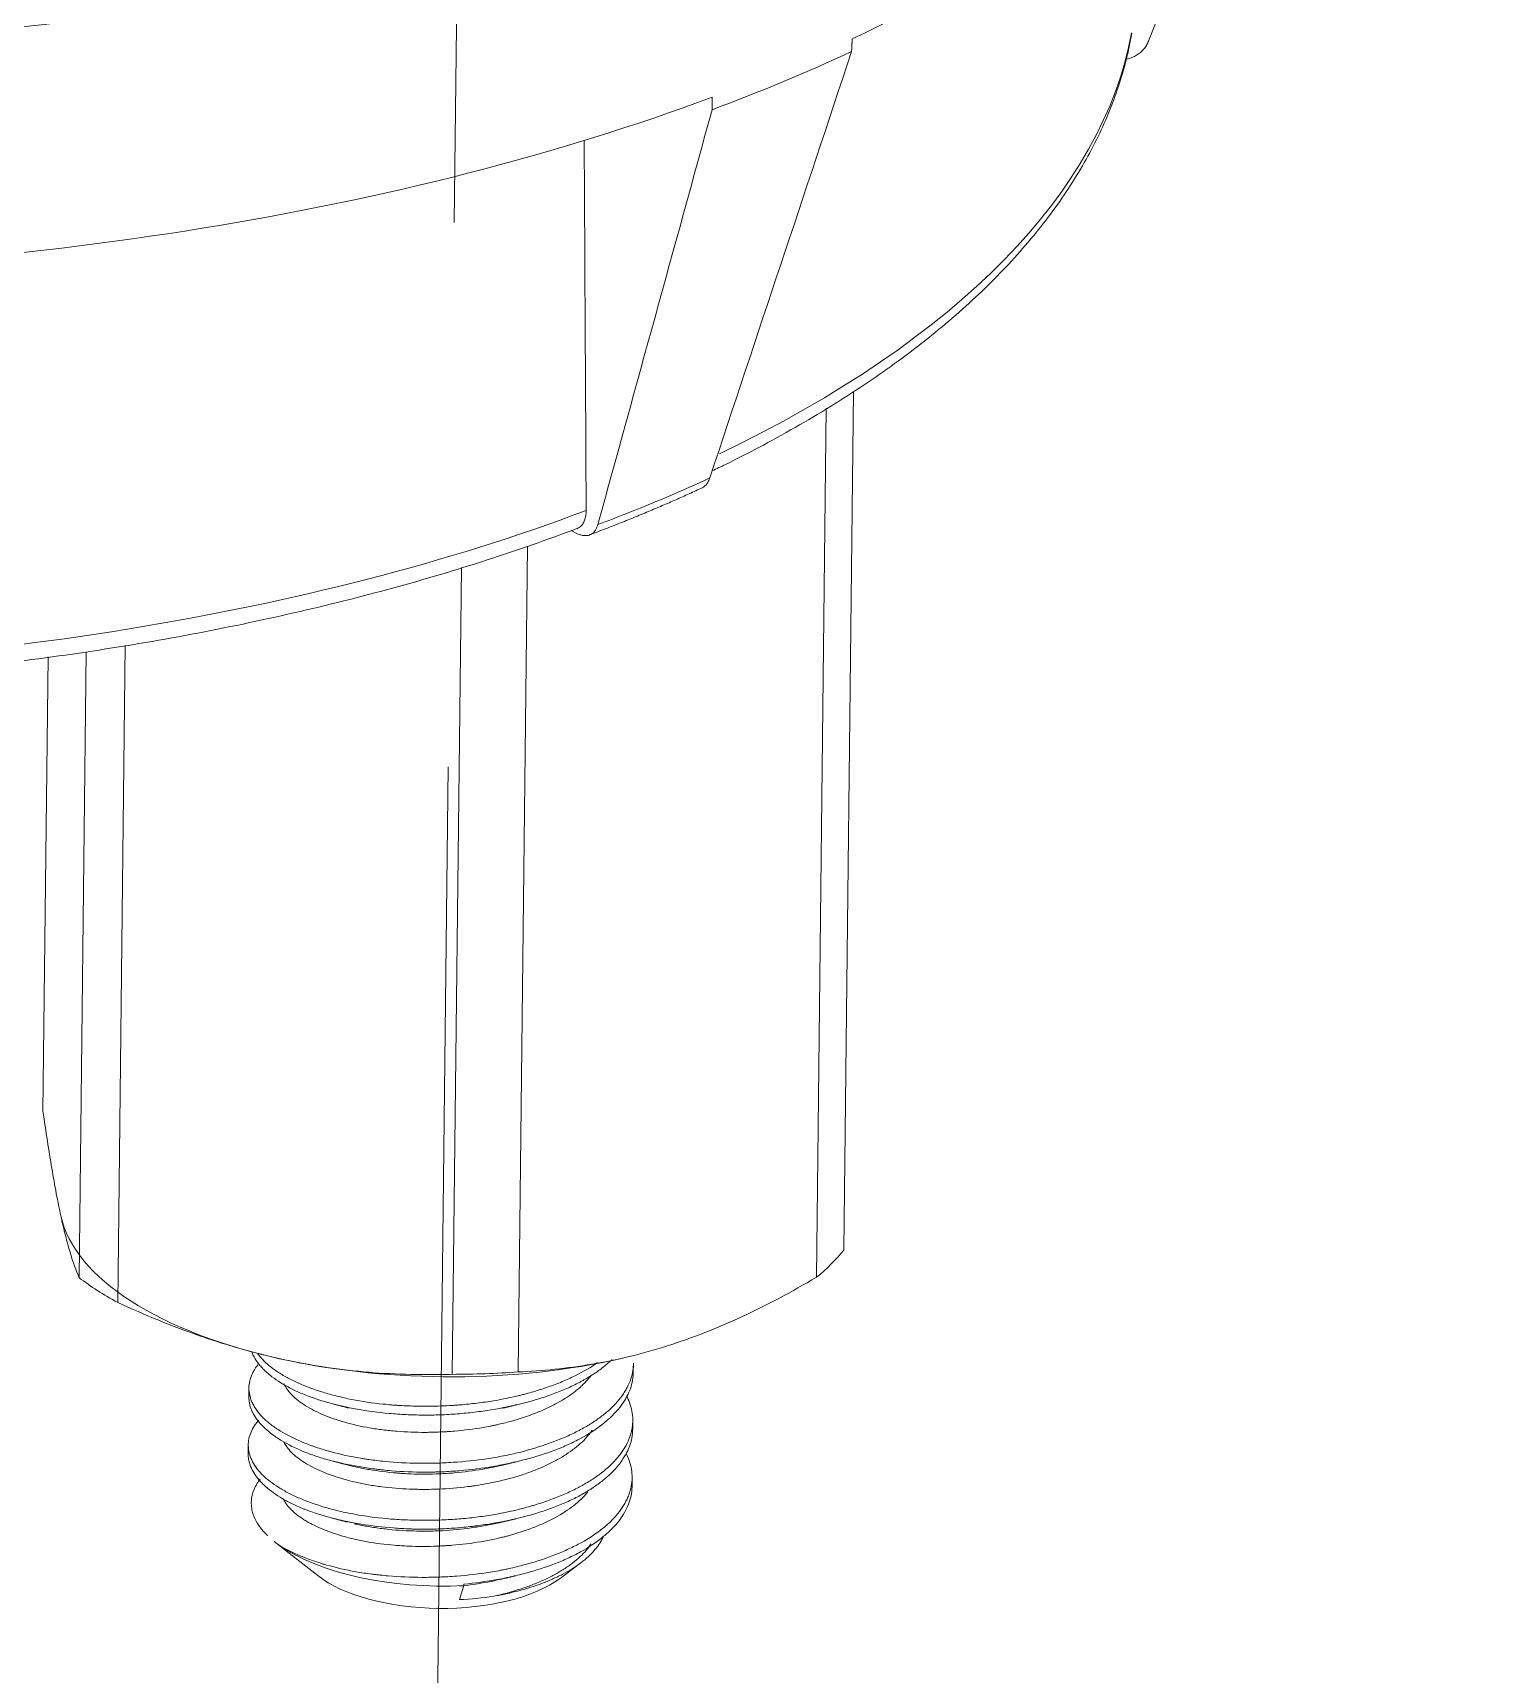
# Model space of a CAD drawing. Extents: x 8168 to 8762, y -18192 to -17772.
# Drawn here: x 8705.7 to 8728.6, y -18005.03 to -17979.4 of the extents above; entities that cross this region are included whole.
import ezdxf

# ---------------------------------------------------------------- set-up
doc = ezdxf.new("R2010")
doc.units = 0
doc.header["$MEASUREMENT"] = 0
doc.linetypes.add('CENTER', pattern=[47.5, 22, -8.5, 8.5, -8.5])
doc.linetypes.add('HIDDEN2', pattern=[4.7625, 3.175, -1.5875])
doc.layers.add('1', color=4, linetype='HIDDEN2')

msp = doc.modelspace()

# ---------------------------------------------------------------- linework, layer by layer
at = {"layer": '1', "color": 1, "linetype": 'CENTER', "lineweight": 13}
msp.add_line((8712.724, -17943.363), (8711.979, -18009.334), dxfattribs=at)
at = {"layer": '1', "color": 7, "linetype": 'Continuous', "lineweight": 18}
for p, q in [((8718.368, -17998.404), (8718.519, -17984.995)), ((8717.942, -17998.828), (8718.095, -17985.259)), ((8714.11, -17987.168), (8714.208, -17987.217)), ((8713.282, -18000.306), (8713.428, -17987.41)), ((8712.254, -18000.343), (8712.396, -17987.745)), ((8706.427, -17998.835), (8706.537, -17989.062)), ((8707.029, -17999.222), (8707.145, -17988.963)), ((8705.861, -17996.236), (8705.941, -17989.142)), ((8709.27, -18000.031), (8709.276, -18000.032)), ((8714.89, -18000.096), (8714.921, -18000.089)), ((8715.081, -18000.313), (8715.082, -18000.176)), ((8709.078, -18000.554), (8709.076, -18000.691)), ((8715.071, -18001.205), (8715.072, -18001.067)), ((8709.068, -18001.444), (8709.066, -18001.582)), ((8715.061, -18002.095), (8715.062, -18001.958)), ((8709.47, -18002.952), (8710.153, -18003.487)), ((8713.936, -18003.53), (8714.244, -18003.299)), ((8712.432, -18003.642), (8712.365, -18003.861)), ((8712.433, -18003.621), (8712.432, -18003.642))]:
    msp.add_line(p, q, dxfattribs=at)
for centre, major_axis, ratio, start_param, end_param in [((8698.719, -17967.132), (-27.498, 0.311), 0.454517, 1.084525, 3.556336), ((8698.679, -17970.694), (27.428, -0.31), 0.454517, 5.525107, 6.201082), ((8698.677, -17970.891), (-27.425, 0.31), 0.454517, 2.274366, 2.38324), ((8698.679, -17970.694), (27.428, -0.31), 0.454517, 4.739709, 5.415684), ((8691.258, -17610.124), (-14.207, 797.952), 0.023283, 4.220278, 4.228472), ((8712.111, -17997.654), (-6, 0.068), 0.454517, 0.103904, 1.151101), ((8712.114, -17997.32), (6.65, -0.075), 0.454517, 5.785716, 5.941265), ((8712.114, -17997.32), (6.65, -0.075), 0.454517, 3.691321, 3.84687), ((8712.111, -17997.654), (-6, 0.068), 0.454517, 1.151101, 2.057631), ((8712.114, -17997.32), (6.65, -0.075), 0.454517, 4.738518, 4.894068), ((8712.058, -18002.286), (-3, 0.034), 0.454517, 0.587009, 1.700983), ((8712.05, -18002.998), (2.2, -0.025), 0.454517, 3.677135, 5.747641), ((8712.053, -18002.731), (2.5, -0.028), 0.454517, 4.842575, 5.061678)]:
    msp.add_ellipse(centre, major_axis=major_axis, ratio=ratio, start_param=start_param, end_param=end_param, dxfattribs=at)
at = {"layer": '1', "color": 1, "linetype": 'Continuous', "lineweight": 13}
for centre, major_axis, start_param, end_param in [((8698.594, -17978.273), (-24.35, 0.275), 2.397818, 3.064785), ((8698.592, -17978.406), (-24.613, 0.278), 2.280128, 2.377478), ((8698.594, -17978.273), (-24.35, 0.275), 1.592821, 2.279387)]:
    msp.add_ellipse(centre, major_axis=major_axis, ratio=0.454517, start_param=start_param, end_param=end_param, dxfattribs=at)
at = {"layer": '1', "color": 7, "linetype": 'Continuous', "lineweight": 18}
for points, degree in [([(8723.126, -17979.529), (8724.084, -17977.093), (8725.041, -17974.656), (8725.998, -17972.219)], 3), ([(8723.125, -17979.533), (8723.125, -17979.532), (8723.126, -17979.531), (8723.126, -17979.529)], 3), ([(8716.276, -17986.344), (8717.014, -17984.125), (8717.752, -17981.907), (8718.49, -17979.689)], 3), ([(8714.528, -17987.072), (8715.123, -17984.914), (8715.717, -17982.755), (8716.312, -17980.597)], 3), ([(8714.379, -17987.243), (8715.311, -17986.892), (8716.163, -17986.499)], 2), ([(8716.276, -17986.344), (8716.276, -17986.345), (8716.276, -17986.346), (8716.275, -17986.347)], 3), ([(8714.527, -17987.076), (8714.528, -17987.075), (8714.528, -17987.074), (8714.528, -17987.072)], 3), ([(8710.396, -18000.807), (8710.511, -18000.836), (8710.635, -18000.869)], 2), ([(8713.026, -18000.874), (8713.141, -18000.847), (8713.264, -18000.818)], 2), ([(8710.386, -18001.697), (8710.5, -18001.727), (8710.625, -18001.759)], 2), ([(8713.016, -18001.765), (8713.131, -18001.738), (8713.254, -18001.709)], 2), ([(8710.376, -18002.588), (8710.49, -18002.617), (8710.615, -18002.65)], 2), ([(8713.006, -18002.656), (8713.121, -18002.628), (8713.244, -18002.599)], 2), ([(8709.475, -18002.956), (8709.5, -18002.975), (8709.525, -18002.994), (8709.552, -18003.013)], 3), ([(8712.995, -18003.546), (8713.111, -18003.519), (8713.234, -18003.49)], 2)]:
    msp.add_open_spline(points, degree=degree, dxfattribs=at)
for points, knots in [([(8716.315, -17986.236), (8716.384, -17986.203), (8716.858, -17985.972), (8717.694, -17985.525), (8718.751, -17984.867), (8719.702, -17984.171), (8720.542, -17983.439), (8721.264, -17982.675), (8721.863, -17981.884), (8722.336, -17981.071), (8722.677, -17980.243), (8722.817, -17979.683), (8722.865, -17979.403)], [0, 0, 0, 0, 0.018625, 0.128296, 0.238081, 0.347961, 0.457868, 0.56765, 0.677092, 0.785907, 0.893802, 1, 1, 1, 1]), ([(8722.765, -17979.812), (8722.777, -17979.809), (8722.789, -17979.807), (8722.813, -17979.801), (8722.826, -17979.797), (8722.85, -17979.789), (8722.862, -17979.784), (8722.897, -17979.77), (8722.919, -17979.759), (8722.951, -17979.739), (8722.961, -17979.733), (8722.981, -17979.718), (8722.991, -17979.711), (8723.019, -17979.688), (8723.036, -17979.671), (8723.067, -17979.635), (8723.081, -17979.616), (8723.106, -17979.576), (8723.116, -17979.555), (8723.125, -17979.533)], [0, 0, 0, 0, 0.072804, 0.072804, 0.15007, 0.15007, 0.227337, 0.227337, 0.381869, 0.381869, 0.459136, 0.459136, 0.536402, 0.536402, 0.690935, 0.690935, 0.845467, 0.845467, 1, 1, 1, 1]), ([(8716.275, -17986.347), (8716.269, -17986.367), (8716.253, -17986.403), (8716.233, -17986.434), (8716.216, -17986.454), (8716.21, -17986.461), (8716.198, -17986.473), (8716.191, -17986.478), (8716.172, -17986.493), (8716.159, -17986.501), (8716.145, -17986.508)], [0, 0, 0, 0, 0.253325, 0.506649, 0.506649, 0.633312, 0.633312, 0.759974, 0.759974, 1, 1, 1, 1]), ([(8714.345, -17986.855), (8714.345, -17986.884), (8714.343, -17986.911), (8714.337, -17986.949), (8714.334, -17986.961), (8714.328, -17986.985), (8714.324, -17986.997), (8714.312, -17987.03), (8714.302, -17987.049), (8714.284, -17987.075), (8714.277, -17987.083), (8714.263, -17987.098), (8714.256, -17987.105), (8714.233, -17987.123), (8714.217, -17987.132), (8714.199, -17987.139)], [0, 0, 0, 0, 0.200566, 0.200566, 0.300849, 0.300849, 0.401133, 0.401133, 0.601699, 0.601699, 0.701982, 0.701982, 0.802265, 0.802265, 1, 1, 1, 1]), ([(8698.994, -17989.608), (8699.271, -17989.609), (8700.135, -17989.604), (8701.586, -17989.558), (8703.334, -17989.445), (8705.056, -17989.273), (8706.745, -17989.043), (8708.392, -17988.758), (8709.987, -17988.417), (8711.522, -17988.023), (8712.93, -17987.596), (8713.801, -17987.288), (8714.198, -17987.137)], [0, 0, 0, 0, 0.050029, 0.156915, 0.263827, 0.370759, 0.477719, 0.584718, 0.691767, 0.798878, 0.906064, 1, 1, 1, 1]), ([(8714.208, -17987.217), (8714.226, -17987.225), (8714.262, -17987.239), (8714.296, -17987.246), (8714.321, -17987.248), (8714.33, -17987.248), (8714.346, -17987.247), (8714.354, -17987.247), (8714.378, -17987.243), (8714.392, -17987.239), (8714.414, -17987.229), (8714.421, -17987.226), (8714.434, -17987.218), (8714.441, -17987.213), (8714.459, -17987.198), (8714.47, -17987.187), (8714.491, -17987.16), (8714.5, -17987.145), (8714.516, -17987.113), (8714.522, -17987.095), (8714.527, -17987.076)], [0, 0, 0, 0, 0.125, 0.25, 0.25, 0.3125, 0.3125, 0.375, 0.375, 0.5, 0.5, 0.5625, 0.5625, 0.625, 0.625, 0.75, 0.75, 0.875, 0.875, 1, 1, 1, 1]), ([(8706.14, -17997.87), (8706.116, -17997.761), (8706.093, -17997.644), (8706.045, -17997.395), (8706.022, -17997.264), (8705.952, -17996.852), (8705.906, -17996.553), (8705.861, -17996.236)], [0, 0, 0, 0, 0.25, 0.25, 0.5, 0.5, 1, 1, 1, 1]), ([(8706.427, -17998.835), (8706.379, -17998.725), (8706.331, -17998.594), (8706.259, -17998.356), (8706.236, -17998.269), (8706.188, -17998.081), (8706.164, -17997.979), (8706.14, -17997.87)], [0, 0, 0, 0, 0.5, 0.5, 0.75, 0.75, 1, 1, 1, 1]), ([(8717.942, -17998.828), (8717.557, -17999.055), (8717.17, -17999.261), (8716.587, -17999.532), (8716.392, -17999.616), (8716.001, -17999.769), (8715.805, -17999.839), (8715.608, -17999.901)], [0, 0, 0, 0, 0.5, 0.5, 0.75, 0.75, 1, 1, 1, 1]), ([(8709.638, -18000.117), (8709.418, -18000.07), (8709.199, -18000.015), (8708.869, -17999.922), (8708.759, -17999.889), (8708.594, -17999.837), (8708.539, -17999.819), (8708.429, -17999.783), (8707.936, -17999.615), (8707.452, -17999.416), (8707.029, -17999.222)], [0, 0, 0, 0, 0.25, 0.25, 0.375, 0.375, 0.4375, 0.4375, 0.5, 1, 1, 1, 1]), ([(8714.748, -18000.112), (8714.738, -18000.122), (8714.727, -18000.132), (8714.673, -18000.181), (8714.58, -18000.258), (8714.474, -18000.331), (8714.389, -18000.384), (8714.345, -18000.411), (8714.3, -18000.436), (8714.269, -18000.453), (8714.253, -18000.461), (8714.175, -18000.503), (8714.109, -18000.535), (8713.973, -18000.594), (8713.833, -18000.651), (8713.683, -18000.702), (8713.567, -18000.738), (8713.527, -18000.749), (8713.447, -18000.772), (8713.407, -18000.783), (8713.203, -18000.835), (8713.035, -18000.869), (8712.777, -18000.911), (8712.689, -18000.924), (8712.556, -18000.94), (8712.512, -18000.945), (8712.422, -18000.953), (8712.377, -18000.957), (8712.243, -18000.968), (8712.154, -18000.973), (8711.975, -18000.979), (8711.886, -18000.98), (8711.708, -18000.979), (8711.62, -18000.977), (8711.487, -18000.97), (8711.443, -18000.967), (8711.355, -18000.961), (8711.311, -18000.958), (8711.096, -18000.938), (8710.929, -18000.916), (8710.688, -18000.873), (8710.609, -18000.857), (8710.493, -18000.831), (8710.455, -18000.822), (8710.381, -18000.803), (8710.344, -18000.793), (8710.164, -18000.742), (8710.03, -18000.696), (8709.876, -18000.632), (8709.846, -18000.618), (8709.787, -18000.591), (8709.759, -18000.577), (8709.675, -18000.534), (8709.623, -18000.504), (8709.476, -18000.413), (8709.392, -18000.349), (8709.305, -18000.264), (8709.288, -18000.247), (8709.265, -18000.221), (8709.257, -18000.213), (8709.243, -18000.195), (8709.207, -18000.152), (8709.178, -18000.108), (8709.146, -18000.049), (8709.135, -18000.026), (8709.125, -18000.003)], [0, 0, 0, 0, 0.008888, 0.008888, 0.044725, 0.080562, 0.080562, 0.09848, 0.10744, 0.10744, 0.116399, 0.116399, 0.152236, 0.152236, 0.188073, 0.22391, 0.22391, 0.241829, 0.241829, 0.259748, 0.259748, 0.331422, 0.331422, 0.367259, 0.367259, 0.385178, 0.385178, 0.403096, 0.403096, 0.438933, 0.438933, 0.47477, 0.47477, 0.510608, 0.510608, 0.528526, 0.528526, 0.546445, 0.546445, 0.618119, 0.618119, 0.653956, 0.653956, 0.671875, 0.671875, 0.689793, 0.689793, 0.761468, 0.761468, 0.779386, 0.779386, 0.797305, 0.797305, 0.833142, 0.833142, 0.904816, 0.904816, 0.922735, 0.922735, 0.931694, 0.931694, 0.940653, 0.976491, 0.976491, 1, 1, 1, 1]), ([(8709.21, -18000.015), (8709.22, -18000.029), (8709.23, -18000.043), (8709.256, -18000.074), (8709.271, -18000.091), (8709.351, -18000.177), (8709.43, -18000.241), (8709.569, -18000.334), (8709.619, -18000.363), (8709.726, -18000.422), (8709.783, -18000.45), (8709.961, -18000.53), (8710.091, -18000.578), (8710.267, -18000.633), (8710.303, -18000.643), (8710.376, -18000.664), (8710.413, -18000.674), (8710.527, -18000.702), (8710.604, -18000.72), (8710.841, -18000.767), (8711.005, -18000.791), (8711.219, -18000.813), (8711.262, -18000.817), (8711.328, -18000.823), (8711.35, -18000.824), (8711.394, -18000.827), (8711.503, -18000.834), (8711.701, -18000.842), (8711.879, -18000.842), (8712.058, -18000.838), (8712.147, -18000.835), (8712.26, -18000.828), (8712.282, -18000.827), (8712.327, -18000.824), (8712.35, -18000.822), (8712.417, -18000.817), (8712.462, -18000.812), (8712.595, -18000.799), (8712.683, -18000.788), (8712.944, -18000.751), (8713.114, -18000.719), (8713.3, -18000.674), (8713.321, -18000.669), (8713.362, -18000.659), (8713.423, -18000.643), (8713.483, -18000.626), (8713.601, -18000.591), (8713.754, -18000.542), (8713.898, -18000.487), (8714.003, -18000.443), (8714.055, -18000.42), (8714.105, -18000.397), (8714.138, -18000.381), (8714.155, -18000.373), (8714.301, -18000.301), (8714.418, -18000.233), (8714.523, -18000.16)], [0, 0, 0, 0, 0.015906, 0.015906, 0.03599, 0.03599, 0.116324, 0.116324, 0.156491, 0.156491, 0.196658, 0.196658, 0.276992, 0.276992, 0.297076, 0.297076, 0.317159, 0.317159, 0.357326, 0.357326, 0.437661, 0.437661, 0.457744, 0.457744, 0.467786, 0.467786, 0.477828, 0.517995, 0.558162, 0.558162, 0.598329, 0.598329, 0.608371, 0.608371, 0.618413, 0.618413, 0.638496, 0.638496, 0.678663, 0.678663, 0.758997, 0.758997, 0.769039, 0.769039, 0.779081, 0.799164, 0.799164, 0.839332, 0.879499, 0.879499, 0.899582, 0.909624, 0.909624, 0.919666, 0.919666, 1, 1, 1, 1]), ([(8712.254, -18000.343), (8712.147, -18000.346), (8711.985, -18000.349), (8711.823, -18000.348), (8711.714, -18000.347), (8711.659, -18000.346), (8711.387, -18000.34), (8711.169, -18000.329), (8710.732, -18000.293), (8710.514, -18000.268), (8710.076, -18000.203), (8709.857, -18000.164), (8709.638, -18000.117)], [0, 0, 0, 0, 0.125, 0.1875, 0.1875, 0.25, 0.25, 0.5, 0.5, 0.75, 0.75, 1, 1, 1, 1]), ([(8715.608, -17999.901), (8715.413, -17999.963), (8715.217, -18000.018), (8714.824, -18000.113), (8714.629, -18000.153), (8714.047, -18000.251), (8713.663, -18000.289), (8713.282, -18000.306)], [0, 0, 0, 0, 0.25, 0.25, 0.5, 0.5, 1, 1, 1, 1]), ([(8709.216, -18000.195), (8709.199, -18000.217), (8709.184, -18000.238), (8709.159, -18000.278), (8709.144, -18000.304), (8709.131, -18000.331), (8709.123, -18000.349), (8709.119, -18000.358), (8709.101, -18000.403), (8709.091, -18000.439), (8709.079, -18000.511), (8709.076, -18000.547), (8709.08, -18000.62), (8709.086, -18000.657), (8709.101, -18000.712), (8709.106, -18000.73), (8709.117, -18000.757), (8709.121, -18000.766), (8709.129, -18000.785), (8709.133, -18000.794), (8709.173, -18000.875), (8709.224, -18000.945), (8709.323, -18001.046), (8709.36, -18001.079), (8709.411, -18001.12), (8709.421, -18001.128), (8709.442, -18001.144), (8709.453, -18001.152), (8709.486, -18001.176), (8709.509, -18001.192), (8709.628, -18001.268), (8709.736, -18001.325), (8709.916, -18001.404), (8709.979, -18001.429), (8710.062, -18001.459), (8710.079, -18001.465), (8710.113, -18001.477), (8710.164, -18001.495), (8710.217, -18001.511), (8710.394, -18001.565), (8710.545, -18001.602), (8710.744, -18001.64), (8710.804, -18001.651), (8710.866, -18001.66), (8710.908, -18001.667), (8710.928, -18001.67), (8711.033, -18001.685), (8711.118, -18001.695), (8711.374, -18001.72), (8711.549, -18001.729), (8711.772, -18001.732), (8711.816, -18001.732), (8711.884, -18001.732), (8711.907, -18001.732), (8711.952, -18001.731), (8712.064, -18001.729), (8712.176, -18001.723), (8712.444, -18001.706), (8712.62, -18001.688), (8712.839, -18001.655), (8712.882, -18001.648), (8712.969, -18001.633), (8713.012, -18001.625), (8713.14, -18001.6), (8713.223, -18001.582), (8713.467, -18001.521), (8713.623, -18001.474), (8713.809, -18001.407), (8713.846, -18001.393), (8713.918, -18001.365), (8713.954, -18001.35), (8714.058, -18001.306), (8714.124, -18001.275), (8714.251, -18001.211), (8714.312, -18001.177), (8714.427, -18001.108), (8714.482, -18001.073), (8714.587, -18000.998), (8714.683, -18000.922), (8714.807, -18000.803), (8714.875, -18000.72), (8714.92, -18000.656), (8714.935, -18000.635), (8714.961, -18000.592), (8714.974, -18000.57), (8715.031, -18000.46), (8715.06, -18000.371), (8715.079, -18000.245), (8715.082, -18000.208), (8715.082, -18000.17)], [0, 0, 0, 0, 0.016431, 0.016431, 0.02943, 0.03593, 0.03593, 0.042429, 0.042429, 0.068427, 0.068427, 0.094426, 0.094426, 0.120424, 0.120424, 0.133423, 0.133423, 0.139923, 0.139923, 0.146423, 0.146423, 0.198419, 0.198419, 0.224418, 0.224418, 0.230917, 0.230917, 0.237417, 0.237417, 0.250416, 0.250416, 0.302413, 0.302413, 0.328411, 0.328411, 0.33491, 0.33491, 0.34141, 0.354409, 0.354409, 0.406406, 0.406406, 0.419405, 0.425905, 0.425905, 0.432404, 0.432404, 0.458403, 0.458403, 0.510399, 0.510399, 0.523398, 0.523398, 0.529898, 0.529898, 0.536398, 0.562396, 0.562396, 0.614393, 0.614393, 0.627392, 0.627392, 0.640391, 0.640391, 0.666389, 0.666389, 0.718386, 0.718386, 0.731385, 0.731385, 0.744384, 0.744384, 0.770383, 0.770383, 0.796381, 0.796381, 0.822379, 0.822379, 0.848378, 0.874376, 0.900374, 0.900374, 0.913373, 0.913373, 0.926373, 0.926373, 0.978369, 0.978369, 1, 1, 1, 1]), ([(8715.081, -18000.304), (8715.081, -18000.326), (8715.08, -18000.348), (8715.071, -18000.458), (8715.047, -18000.547), (8715.003, -18000.645), (8714.998, -18000.656), (8714.987, -18000.678), (8714.97, -18000.711), (8714.95, -18000.743), (8714.909, -18000.807), (8714.847, -18000.891), (8714.77, -18000.972), (8714.707, -18001.032), (8714.674, -18001.061), (8714.639, -18001.09), (8714.615, -18001.11), (8714.603, -18001.12), (8714.492, -18001.206), (8714.381, -18001.277), (8714.197, -18001.377), (8714.133, -18001.409), (8714.032, -18001.455), (8713.998, -18001.47), (8713.945, -18001.492), (8713.927, -18001.499), (8713.891, -18001.513), (8713.873, -18001.52), (8713.71, -18001.582), (8713.557, -18001.631), (8713.317, -18001.694), (8713.235, -18001.714), (8713.13, -18001.737), (8713.109, -18001.741), (8713.066, -18001.75), (8713.045, -18001.754), (8712.98, -18001.766), (8712.937, -18001.774), (8712.721, -18001.81), (8712.546, -18001.833), (8712.279, -18001.855), (8712.19, -18001.861), (8712.077, -18001.866), (8712.054, -18001.867), (8712.009, -18001.868), (8711.942, -18001.87), (8711.874, -18001.871), (8711.651, -18001.87), (8711.476, -18001.863), (8711.259, -18001.845), (8711.195, -18001.839), (8711.131, -18001.832), (8711.088, -18001.827), (8711.067, -18001.824), (8710.961, -18001.811), (8710.878, -18001.799), (8710.635, -18001.757), (8710.481, -18001.723), (8710.299, -18001.674), (8710.263, -18001.664), (8710.192, -18001.642), (8710.157, -18001.631), (8710.054, -18001.597), (8709.989, -18001.573), (8709.802, -18001.497), (8709.69, -18001.441), (8709.564, -18001.365), (8709.54, -18001.35), (8709.492, -18001.318), (8709.47, -18001.302), (8709.405, -18001.254), (8709.365, -18001.221), (8709.258, -18001.121), (8709.201, -18001.052), (8709.148, -18000.963), (8709.139, -18000.945), (8709.122, -18000.909), (8709.114, -18000.891), (8709.095, -18000.837), (8709.08, -18000.778), (8709.076, -18000.718), (8709.076, -18000.694)], [0, 0, 0, 0, 0.013661, 0.013661, 0.070583, 0.070583, 0.077698, 0.077698, 0.084813, 0.099044, 0.099044, 0.127505, 0.155965, 0.155965, 0.170196, 0.177311, 0.177311, 0.184426, 0.184426, 0.241348, 0.241348, 0.269809, 0.269809, 0.284039, 0.284039, 0.291154, 0.291154, 0.29827, 0.29827, 0.355191, 0.355191, 0.383652, 0.383652, 0.390767, 0.390767, 0.397882, 0.397882, 0.412113, 0.412113, 0.469035, 0.469035, 0.497495, 0.497495, 0.504611, 0.504611, 0.511726, 0.525956, 0.525956, 0.582878, 0.582878, 0.597108, 0.604224, 0.604224, 0.611339, 0.611339, 0.6398, 0.6398, 0.696721, 0.696721, 0.710952, 0.710952, 0.725182, 0.725182, 0.753643, 0.753643, 0.810565, 0.810565, 0.824795, 0.824795, 0.839025, 0.839025, 0.867486, 0.867486, 0.924408, 0.924408, 0.938638, 0.938638, 0.952869, 0.952869, 0.98133, 1, 1, 1, 1]), ([(8709.624, -18000.492), (8709.625, -18000.495), (8709.627, -18000.498), (8709.636, -18000.516), (8709.644, -18000.531), (8709.662, -18000.56), (8709.672, -18000.575), (8709.704, -18000.619), (8709.729, -18000.647), (8709.813, -18000.731), (8709.881, -18000.784), (8710.004, -18000.86), (8710.047, -18000.884), (8710.139, -18000.931), (8710.187, -18000.953), (8710.29, -18000.996), (8710.343, -18001.017), (8710.428, -18001.046), (8710.457, -18001.056), (8710.515, -18001.074), (8710.546, -18001.083), (8710.698, -18001.127), (8710.827, -18001.156), (8711.03, -18001.191), (8711.099, -18001.202), (8711.206, -18001.215), (8711.242, -18001.219), (8711.314, -18001.226), (8711.351, -18001.23), (8711.533, -18001.244), (8711.682, -18001.25), (8711.908, -18001.249), (8711.984, -18001.247), (8712.08, -18001.243), (8712.099, -18001.242), (8712.137, -18001.24), (8712.195, -18001.237), (8712.251, -18001.232), (8712.441, -18001.217), (8712.59, -18001.198), (8712.773, -18001.167), (8712.828, -18001.157), (8712.882, -18001.146), (8712.918, -18001.138), (8712.936, -18001.134), (8713.026, -18001.114), (8713.096, -18001.097), (8713.301, -18001.041), (8713.431, -18000.998), (8713.585, -18000.937), (8713.615, -18000.925), (8713.675, -18000.899), (8713.704, -18000.886), (8713.79, -18000.846), (8713.845, -18000.818), (8714.001, -18000.732), (8714.095, -18000.671), (8714.2, -18000.589), (8714.22, -18000.572), (8714.259, -18000.538), (8714.277, -18000.521), (8714.331, -18000.47), (8714.371, -18000.426), (8714.407, -18000.381), (8714.414, -18000.371)], [0, 0, 0, 0, 0.003386, 0.003386, 0.021021, 0.021021, 0.038657, 0.038657, 0.073928, 0.073928, 0.14447, 0.14447, 0.17974, 0.17974, 0.215011, 0.215011, 0.250282, 0.250282, 0.267918, 0.267918, 0.285553, 0.285553, 0.356095, 0.356095, 0.391366, 0.391366, 0.409001, 0.409001, 0.426637, 0.426637, 0.497178, 0.497178, 0.532449, 0.532449, 0.541267, 0.541267, 0.550085, 0.56772, 0.56772, 0.638262, 0.638262, 0.655897, 0.664715, 0.664715, 0.673533, 0.673533, 0.708804, 0.708804, 0.779345, 0.779345, 0.796981, 0.796981, 0.814616, 0.814616, 0.849887, 0.849887, 0.920429, 0.920429, 0.938064, 0.938064, 0.9557, 0.9557, 0.990971, 1, 1, 1, 1]), ([(8709.228, -18001.059), (8709.227, -18001.06), (8709.226, -18001.061), (8709.218, -18001.071), (8709.211, -18001.079), (8709.197, -18001.097), (8709.178, -18001.123), (8709.161, -18001.149), (8709.129, -18001.201), (8709.096, -18001.272), (8709.077, -18001.343), (8709.07, -18001.398), (8709.068, -18001.416), (8709.067, -18001.453), (8709.068, -18001.471), (8709.075, -18001.564), (8709.097, -18001.636), (8709.153, -18001.744), (8709.176, -18001.779), (8709.216, -18001.832), (8709.23, -18001.849), (8709.261, -18001.884), (8709.277, -18001.901), (8709.363, -18001.985), (8709.446, -18002.049), (8709.59, -18002.14), (8709.642, -18002.169), (8709.724, -18002.211), (8709.753, -18002.225), (8709.811, -18002.253), (8709.841, -18002.266), (8709.994, -18002.332), (8710.127, -18002.379), (8710.342, -18002.442), (8710.416, -18002.462), (8710.531, -18002.489), (8710.57, -18002.498), (8710.649, -18002.514), (8710.689, -18002.522), (8710.889, -18002.559), (8711.055, -18002.581), (8711.313, -18002.605), (8711.4, -18002.611), (8711.533, -18002.617), (8711.578, -18002.619), (8711.667, -18002.621), (8711.711, -18002.622), (8711.845, -18002.623), (8711.934, -18002.622), (8712.112, -18002.617), (8712.201, -18002.612), (8712.336, -18002.603), (8712.38, -18002.599), (8712.47, -18002.591), (8712.515, -18002.587), (8712.648, -18002.572), (8712.736, -18002.56), (8712.995, -18002.519), (8713.164, -18002.485), (8713.367, -18002.434), (8713.408, -18002.423), (8713.468, -18002.406), (8713.488, -18002.4), (8713.528, -18002.388), (8713.626, -18002.359), (8713.796, -18002.301), (8713.937, -18002.244), (8714.074, -18002.184), (8714.14, -18002.153), (8714.219, -18002.112), (8714.235, -18002.104), (8714.266, -18002.087), (8714.281, -18002.079), (8714.326, -18002.053), (8714.356, -18002.036), (8714.442, -18001.984), (8714.495, -18001.948), (8714.647, -18001.837), (8714.734, -18001.759), (8714.818, -18001.665), (8714.827, -18001.655), (8714.844, -18001.634), (8714.87, -18001.603), (8714.893, -18001.571), (8714.937, -18001.507), (8714.988, -18001.421), (8715.023, -18001.333), (8715.044, -18001.266), (8715.052, -18001.233), (8715.059, -18001.199), (8715.063, -18001.176), (8715.065, -18001.165), (8715.078, -18001.063), (8715.073, -18000.974), (8715.042, -18000.841), (8715.028, -18000.797), (8715.001, -18000.73), (8714.991, -18000.708), (8714.978, -18000.683), (8714.976, -18000.68), (8714.975, -18000.677)], [0, 0, 0, 0, 0.000769, 0.000769, 0.006779, 0.006779, 0.012788, 0.024808, 0.024808, 0.048846, 0.072885, 0.072885, 0.084904, 0.084904, 0.096923, 0.096923, 0.145, 0.145, 0.169038, 0.169038, 0.181058, 0.181058, 0.193077, 0.193077, 0.241154, 0.241154, 0.265192, 0.265192, 0.277211, 0.277211, 0.289231, 0.289231, 0.337308, 0.337308, 0.361346, 0.361346, 0.373365, 0.373365, 0.385385, 0.385385, 0.433461, 0.433461, 0.4575, 0.4575, 0.469519, 0.469519, 0.481538, 0.481538, 0.505577, 0.505577, 0.529615, 0.529615, 0.541635, 0.541635, 0.553654, 0.553654, 0.577692, 0.577692, 0.625769, 0.625769, 0.637788, 0.637788, 0.643798, 0.643798, 0.649808, 0.673846, 0.697885, 0.697885, 0.721923, 0.721923, 0.727933, 0.727933, 0.733942, 0.733942, 0.745961, 0.745961, 0.77, 0.77, 0.818077, 0.818077, 0.824086, 0.824086, 0.830096, 0.842115, 0.842115, 0.866154, 0.890192, 0.890192, 0.902211, 0.908221, 0.908221, 0.914231, 0.914231, 0.962308, 0.962308, 0.986346, 0.986346, 0.998365, 0.998365, 1, 1, 1, 1]), ([(8715.071, -18001.2), (8715.071, -18001.213), (8715.07, -18001.225), (8715.065, -18001.328), (8715.044, -18001.417), (8714.989, -18001.547), (8714.967, -18001.59), (8714.927, -18001.654), (8714.913, -18001.676), (8714.883, -18001.718), (8714.867, -18001.74), (8714.782, -18001.844), (8714.701, -18001.924), (8714.558, -18002.039), (8714.506, -18002.076), (8714.424, -18002.131), (8714.396, -18002.149), (8714.338, -18002.184), (8714.308, -18002.201), (8714.217, -18002.252), (8714.154, -18002.285), (8714.022, -18002.346), (8713.884, -18002.405), (8713.737, -18002.458), (8713.622, -18002.496), (8713.583, -18002.508), (8713.505, -18002.531), (8713.465, -18002.543), (8713.265, -18002.597), (8713.1, -18002.634), (8712.843, -18002.679), (8712.756, -18002.693), (8712.645, -18002.708), (8712.623, -18002.711), (8712.578, -18002.716), (8712.512, -18002.724), (8712.445, -18002.731), (8712.312, -18002.743), (8712.223, -18002.749), (8712.044, -18002.758), (8711.955, -18002.76), (8711.821, -18002.761), (8711.754, -18002.761), (8711.687, -18002.76), (8711.642, -18002.759), (8711.62, -18002.758), (8711.508, -18002.754), (8711.42, -18002.749), (8711.16, -18002.729), (8710.992, -18002.709), (8710.788, -18002.676), (8710.747, -18002.669), (8710.687, -18002.657), (8710.667, -18002.654), (8710.627, -18002.646), (8710.528, -18002.625), (8710.434, -18002.603), (8710.213, -18002.545), (8710.076, -18002.501), (8709.933, -18002.445), (8709.917, -18002.438), (8709.886, -18002.425), (8709.87, -18002.419), (8709.825, -18002.399), (8709.795, -18002.385), (8709.709, -18002.344), (8709.654, -18002.315), (8709.502, -18002.226), (8709.413, -18002.162), (8709.328, -18002.087), (8709.319, -18002.079), (8709.301, -18002.062), (8709.275, -18002.036), (8709.252, -18002.011), (8709.207, -18001.959), (8709.155, -18001.889), (8709.119, -18001.818), (8709.097, -18001.765), (8709.088, -18001.738), (8709.081, -18001.71), (8709.077, -18001.692), (8709.075, -18001.683), (8709.068, -18001.645), (8709.066, -18001.615), (8709.066, -18001.586)], [0, 0, 0, 0, 0.007755, 0.007755, 0.064781, 0.064781, 0.093293, 0.093293, 0.10755, 0.10755, 0.121806, 0.121806, 0.178832, 0.178832, 0.207345, 0.207345, 0.221601, 0.221601, 0.235857, 0.235857, 0.26437, 0.26437, 0.292883, 0.321396, 0.321396, 0.335652, 0.335652, 0.349908, 0.349908, 0.406934, 0.406934, 0.435447, 0.435447, 0.442575, 0.442575, 0.449703, 0.463959, 0.463959, 0.492472, 0.492472, 0.520985, 0.520985, 0.535241, 0.54237, 0.54237, 0.549498, 0.549498, 0.578011, 0.578011, 0.635036, 0.635036, 0.649293, 0.649293, 0.656421, 0.656421, 0.663549, 0.692062, 0.692062, 0.749087, 0.749087, 0.756215, 0.756215, 0.763344, 0.763344, 0.7776, 0.7776, 0.806113, 0.806113, 0.863138, 0.863138, 0.870267, 0.870267, 0.877395, 0.891651, 0.891651, 0.920164, 0.948677, 0.948677, 0.962933, 0.970061, 0.970061, 0.977189, 0.977189, 1, 1, 1, 1]), ([(8709.624, -18001.403), (8709.637, -18001.427), (8709.652, -18001.452), (8709.691, -18001.505), (8709.715, -18001.534), (8709.757, -18001.576), (8709.772, -18001.59), (8709.803, -18001.617), (8709.819, -18001.631), (8709.905, -18001.698), (8709.985, -18001.748), (8710.122, -18001.818), (8710.17, -18001.841), (8710.247, -18001.874), (8710.274, -18001.884), (8710.328, -18001.905), (8710.355, -18001.915), (8710.496, -18001.964), (8710.616, -18001.999), (8710.777, -18002.036), (8710.809, -18002.043), (8710.876, -18002.056), (8710.91, -18002.063), (8711.012, -18002.081), (8711.082, -18002.091), (8711.293, -18002.118), (8711.438, -18002.13), (8711.625, -18002.137), (8711.662, -18002.138), (8711.719, -18002.139), (8711.738, -18002.14), (8711.776, -18002.14), (8711.795, -18002.14), (8711.89, -18002.14), (8711.966, -18002.138), (8712.193, -18002.129), (8712.344, -18002.116), (8712.513, -18002.095), (8712.532, -18002.093), (8712.569, -18002.088), (8712.588, -18002.085), (8712.644, -18002.077), (8712.681, -18002.071), (8712.792, -18002.052), (8712.864, -18002.038), (8713.077, -18001.992), (8713.214, -18001.955), (8713.379, -18001.901), (8713.411, -18001.89), (8713.475, -18001.867), (8713.506, -18001.855), (8713.599, -18001.819), (8713.658, -18001.794), (8713.772, -18001.741), (8713.827, -18001.713), (8713.906, -18001.67), (8713.932, -18001.656), (8713.982, -18001.626), (8714.006, -18001.61), (8714.126, -18001.533), (8714.209, -18001.468), (8714.316, -18001.366), (8714.348, -18001.331), (8714.393, -18001.277), (8714.407, -18001.258), (8714.426, -18001.232), (8714.431, -18001.224), (8714.437, -18001.217)], [0, 0, 0, 0, 0.029148, 0.029148, 0.064182, 0.064182, 0.081698, 0.081698, 0.099215, 0.099215, 0.169282, 0.169282, 0.204316, 0.204316, 0.221833, 0.221833, 0.23935, 0.23935, 0.309417, 0.309417, 0.326934, 0.326934, 0.344451, 0.344451, 0.379484, 0.379484, 0.449551, 0.449551, 0.467068, 0.467068, 0.475827, 0.475827, 0.484585, 0.484585, 0.519619, 0.519619, 0.589686, 0.589686, 0.598444, 0.598444, 0.607203, 0.607203, 0.62472, 0.62472, 0.659753, 0.659753, 0.729821, 0.729821, 0.747337, 0.747337, 0.764854, 0.764854, 0.799888, 0.799888, 0.834921, 0.834921, 0.852438, 0.852438, 0.869955, 0.869955, 0.940022, 0.940022, 0.975056, 0.975056, 0.992573, 0.992573, 1, 1, 1, 1]), ([(8709.552, -18003.013), (8709.652, -18003.073), (8709.763, -18003.129), (8709.948, -18003.206), (8710.013, -18003.231), (8710.114, -18003.266), (8710.148, -18003.277), (8710.201, -18003.294), (8710.219, -18003.3), (8710.255, -18003.31), (8710.273, -18003.316), (8710.437, -18003.362), (8710.59, -18003.397), (8710.831, -18003.44), (8710.913, -18003.453), (8711.018, -18003.466), (8711.04, -18003.469), (8711.082, -18003.474), (8711.104, -18003.476), (8711.168, -18003.483), (8711.211, -18003.487), (8711.427, -18003.506), (8711.603, -18003.513), (8711.87, -18003.514), (8711.959, -18003.512), (8712.072, -18003.508), (8712.095, -18003.507), (8712.14, -18003.505), (8712.208, -18003.502), (8712.275, -18003.497), (8712.498, -18003.48), (8712.674, -18003.46), (8712.89, -18003.425), (8712.954, -18003.414), (8713.018, -18003.401), (8713.061, -18003.393), (8713.082, -18003.388), (8713.188, -18003.366), (8713.271, -18003.347), (8713.513, -18003.283), (8713.667, -18003.235), (8713.849, -18003.166), (8713.885, -18003.151), (8713.956, -18003.122), (8713.99, -18003.107), (8714.093, -18003.061), (8714.158, -18003.03), (8714.344, -18002.931), (8714.456, -18002.861), (8714.581, -18002.768), (8714.605, -18002.748), (8714.652, -18002.71), (8714.674, -18002.69), (8714.739, -18002.631), (8714.778, -18002.59), (8714.885, -18002.467), (8714.941, -18002.382), (8714.993, -18002.271), (8715.002, -18002.249), (8715.019, -18002.205), (8715.026, -18002.182), (8715.045, -18002.115), (8715.054, -18002.071), (8715.067, -18001.937), (8715.061, -18001.847), (8715.026, -18001.712), (8715.011, -18001.668), (8714.985, -18001.608), (8714.977, -18001.592), (8714.969, -18001.577)], [0, 0, 0, 0, 0.063776, 0.063776, 0.095663, 0.095663, 0.111607, 0.111607, 0.119579, 0.119579, 0.127551, 0.127551, 0.191327, 0.191327, 0.223214, 0.223214, 0.231186, 0.231186, 0.239158, 0.239158, 0.255102, 0.255102, 0.318878, 0.318878, 0.350765, 0.350765, 0.358737, 0.358737, 0.366709, 0.382653, 0.382653, 0.446429, 0.446429, 0.462372, 0.470344, 0.470344, 0.478316, 0.478316, 0.510204, 0.510204, 0.57398, 0.57398, 0.589923, 0.589923, 0.605867, 0.605867, 0.637755, 0.637755, 0.701531, 0.701531, 0.717474, 0.717474, 0.733418, 0.733418, 0.765306, 0.765306, 0.829082, 0.829082, 0.845025, 0.845025, 0.860969, 0.860969, 0.892857, 0.892857, 0.956633, 0.956633, 0.98852, 0.98852, 1, 1, 1, 1]), ([(8713.025, -18001.763), (8712.999, -18001.769), (8712.972, -18001.775), (8712.874, -18001.796), (8712.803, -18001.811), (8712.584, -18001.849), (8712.436, -18001.868), (8712.246, -18001.885), (8712.208, -18001.888), (8712.132, -18001.893), (8712.094, -18001.895), (8711.98, -18001.9), (8711.905, -18001.902), (8711.755, -18001.902), (8711.681, -18001.901), (8711.569, -18001.896), (8711.514, -18001.893), (8711.458, -18001.89), (8711.421, -18001.887), (8711.403, -18001.885), (8711.238, -18001.872), (8711.097, -18001.854), (8710.895, -18001.82), (8710.829, -18001.807), (8710.732, -18001.785), (8710.7, -18001.778), (8710.656, -18001.767), (8710.644, -18001.764), (8710.632, -18001.761)], [0, 0, 0, 0, 0.03396, 0.03396, 0.124277, 0.124277, 0.304913, 0.304913, 0.350072, 0.350072, 0.395231, 0.395231, 0.485549, 0.485549, 0.575867, 0.575867, 0.621026, 0.643605, 0.643605, 0.666185, 0.666185, 0.846821, 0.846821, 0.937139, 0.937139, 0.982298, 0.982298, 1, 1, 1, 1]), ([(8709.252, -18001.98), (8709.244, -18001.991), (8709.236, -18002.002), (8709.219, -18002.027), (8709.191, -18002.07), (8709.169, -18002.114), (8709.133, -18002.202), (8709.119, -18002.261), (8709.114, -18002.351), (8709.114, -18002.381), (8709.121, -18002.442), (8709.127, -18002.473), (8709.153, -18002.563), (8709.18, -18002.622), (8709.235, -18002.709), (8709.256, -18002.738), (8709.291, -18002.781), (8709.303, -18002.795), (8709.329, -18002.823), (8709.342, -18002.837), (8709.36, -18002.855), (8709.364, -18002.859), (8709.368, -18002.863)], [0, 0, 0, 0, 0.037659, 0.037659, 0.087604, 0.187494, 0.187494, 0.387274, 0.387274, 0.487164, 0.487164, 0.587054, 0.587054, 0.786835, 0.786835, 0.886725, 0.886725, 0.93667, 0.93667, 0.986615, 0.986615, 1, 1, 1, 1]), ([(8709.606, -18002.278), (8709.62, -18002.307), (8709.637, -18002.335), (8709.668, -18002.378), (8709.679, -18002.392), (8709.703, -18002.421), (8709.716, -18002.435), (8709.785, -18002.505), (8709.852, -18002.559), (8709.952, -18002.622), (8709.972, -18002.634), (8710.015, -18002.659), (8710.038, -18002.671), (8710.107, -18002.707), (8710.155, -18002.729), (8710.307, -18002.794), (8710.418, -18002.834), (8710.57, -18002.877), (8710.6, -18002.886), (8710.663, -18002.902), (8710.695, -18002.91), (8710.792, -18002.932), (8710.858, -18002.946), (8711.06, -18002.982), (8711.2, -18003), (8711.384, -18003.015), (8711.421, -18003.018), (8711.495, -18003.023), (8711.532, -18003.025), (8711.644, -18003.029), (8711.718, -18003.031), (8711.869, -18003.03), (8711.944, -18003.029), (8712.058, -18003.024), (8712.115, -18003.022), (8712.172, -18003.018), (8712.211, -18003.015), (8712.23, -18003.014), (8712.402, -18003), (8712.551, -18002.982), (8712.771, -18002.945), (8712.843, -18002.931), (8712.95, -18002.908), (8712.986, -18002.9), (8713.039, -18002.887), (8713.057, -18002.883), (8713.092, -18002.874), (8713.109, -18002.869), (8713.264, -18002.828), (8713.395, -18002.785), (8713.58, -18002.713), (8713.639, -18002.688), (8713.726, -18002.648), (8713.755, -18002.635), (8713.81, -18002.607), (8713.837, -18002.593), (8713.969, -18002.521), (8714.064, -18002.46), (8714.19, -18002.363), (8714.229, -18002.329), (8714.302, -18002.26), (8714.335, -18002.225), (8714.367, -18002.186), (8714.369, -18002.184), (8714.372, -18002.181)], [0, 0, 0, 0, 0.033961, 0.033961, 0.051798, 0.051798, 0.069635, 0.069635, 0.140982, 0.140982, 0.158819, 0.158819, 0.176655, 0.176655, 0.212329, 0.212329, 0.283676, 0.283676, 0.301513, 0.301513, 0.319349, 0.319349, 0.355023, 0.355023, 0.42637, 0.42637, 0.444207, 0.444207, 0.462043, 0.462043, 0.497717, 0.497717, 0.53339, 0.53339, 0.551227, 0.560146, 0.560146, 0.569064, 0.569064, 0.640411, 0.640411, 0.676085, 0.676085, 0.693921, 0.693921, 0.70284, 0.70284, 0.711758, 0.711758, 0.783105, 0.783105, 0.818779, 0.818779, 0.836615, 0.836615, 0.854452, 0.854452, 0.925799, 0.925799, 0.961473, 0.961473, 0.997146, 0.997146, 1, 1, 1, 1]), ([(8715.061, -18002.088), (8715.061, -18002.094), (8715.061, -18002.1), (8715.059, -18002.15), (8715.054, -18002.195), (8715.041, -18002.262), (8715.035, -18002.284), (8715.025, -18002.318), (8715.022, -18002.329), (8715.014, -18002.351), (8715.01, -18002.362), (8714.971, -18002.461), (8714.922, -18002.547), (8714.825, -18002.672), (8714.789, -18002.713), (8714.739, -18002.763), (8714.728, -18002.774), (8714.708, -18002.794), (8714.697, -18002.804), (8714.664, -18002.834), (8714.641, -18002.853), (8714.524, -18002.95), (8714.418, -18003.023), (8714.239, -18003.126), (8714.177, -18003.159), (8714.078, -18003.206), (8714.044, -18003.222), (8713.976, -18003.252), (8713.941, -18003.267), (8713.764, -18003.338), (8713.615, -18003.388), (8713.417, -18003.444), (8713.376, -18003.455), (8713.295, -18003.476), (8713.254, -18003.486), (8713.129, -18003.514), (8713.044, -18003.532), (8712.787, -18003.579), (8712.612, -18003.604), (8712.433, -18003.621)], [0, 0, 0, 0, 0.007937, 0.007937, 0.069941, 0.069941, 0.100942, 0.100942, 0.116443, 0.116443, 0.131944, 0.131944, 0.255952, 0.255952, 0.317956, 0.317956, 0.333457, 0.333457, 0.348958, 0.348958, 0.37996, 0.37996, 0.503968, 0.503968, 0.565972, 0.565972, 0.596974, 0.596974, 0.627976, 0.627976, 0.751984, 0.751984, 0.782986, 0.782986, 0.813988, 0.813988, 0.875992, 0.875992, 1, 1, 1, 1]), ([(8713.012, -18002.654), (8713.003, -18002.656), (8712.995, -18002.658), (8712.915, -18002.676), (8712.844, -18002.691), (8712.734, -18002.712), (8712.697, -18002.718), (8712.623, -18002.73), (8712.586, -18002.735), (8712.401, -18002.762), (8712.251, -18002.776), (8712.062, -18002.787), (8712.024, -18002.788), (8711.948, -18002.791), (8711.91, -18002.792), (8711.796, -18002.793), (8711.721, -18002.792), (8711.497, -18002.785), (8711.352, -18002.775), (8711.174, -18002.754), (8711.138, -18002.75), (8711.068, -18002.74), (8711.033, -18002.735), (8710.93, -18002.718), (8710.863, -18002.706), (8710.774, -18002.688), (8710.75, -18002.682), (8710.727, -18002.677)], [0, 0, 0, 0, 0.012195, 0.012195, 0.107469, 0.107469, 0.155106, 0.155106, 0.202744, 0.202744, 0.393292, 0.393292, 0.44093, 0.44093, 0.488567, 0.488567, 0.583841, 0.583841, 0.77439, 0.77439, 0.822027, 0.822027, 0.869664, 0.869664, 0.964939, 0.964939, 1, 1, 1, 1]), ([(8712.897, -18003.808), (8712.964, -18003.797), (8713.031, -18003.784), (8713.13, -18003.762), (8713.163, -18003.755), (8713.228, -18003.739), (8713.26, -18003.731), (8713.418, -18003.689), (8713.538, -18003.651), (8713.708, -18003.587), (8713.763, -18003.565), (8713.843, -18003.529), (8713.87, -18003.517), (8713.921, -18003.493), (8713.946, -18003.48), (8714.069, -18003.417), (8714.157, -18003.363), (8714.276, -18003.276), (8714.313, -18003.247), (8714.365, -18003.201), (8714.382, -18003.186), (8714.415, -18003.155), (8714.43, -18003.139), (8714.504, -18003.06), (8714.552, -18002.995), (8714.599, -18002.91), (8714.609, -18002.892), (8714.617, -18002.874)], [0, 0, 0, 0, 0.079764, 0.079764, 0.119646, 0.119646, 0.159528, 0.159528, 0.319056, 0.319056, 0.39882, 0.39882, 0.438702, 0.438702, 0.478584, 0.478584, 0.638111, 0.638111, 0.717875, 0.717875, 0.757757, 0.757757, 0.797639, 0.797639, 0.957167, 0.957167, 1, 1, 1, 1]), ([(8712.897, -18003.808), (8713.04, -18003.778), (8713.177, -18003.741), (8713.341, -18003.688), (8713.373, -18003.677), (8713.438, -18003.655), (8713.469, -18003.643), (8713.563, -18003.607), (8713.623, -18003.581), (8713.738, -18003.529), (8713.793, -18003.502), (8713.899, -18003.445), (8713.949, -18003.415), (8714.021, -18003.369), (8714.044, -18003.354), (8714.09, -18003.322), (8714.112, -18003.306), (8714.175, -18003.257), (8714.215, -18003.224), (8714.318, -18003.127), (8714.375, -18003.061), (8714.42, -18002.992)], [0, 0, 0, 0, 0.202922, 0.202922, 0.253653, 0.253653, 0.304383, 0.304383, 0.405844, 0.405844, 0.507305, 0.507305, 0.608766, 0.608766, 0.659497, 0.659497, 0.710227, 0.710227, 0.811688, 0.811688, 1, 1, 1, 1]), ([(8713.011, -18003.543), (8712.945, -18003.558), (8712.878, -18003.573), (8712.666, -18003.614), (8712.519, -18003.636), (8712.367, -18003.653)], [0, 0, 0, 0, 0.320652, 0.320652, 1, 1, 1, 1])]:
    msp.add_open_spline(points, degree=3, knots=knots, dxfattribs=at)
for points, weights in [([(8718.5, -17979.491), (8718.495, -17979.59), (8718.49, -17979.689)], [0.50000017507, 0.49999982493, 0.50000017507]), ([(8716.312, -17980.597), (8716.311, -17980.5), (8716.311, -17980.403)], [0.500000096311, 0.499999903689, 0.500000096311])]:
    msp.add_rational_spline(points, weights, degree=2, dxfattribs=at)

doc.saveas('drawing.dxf')
